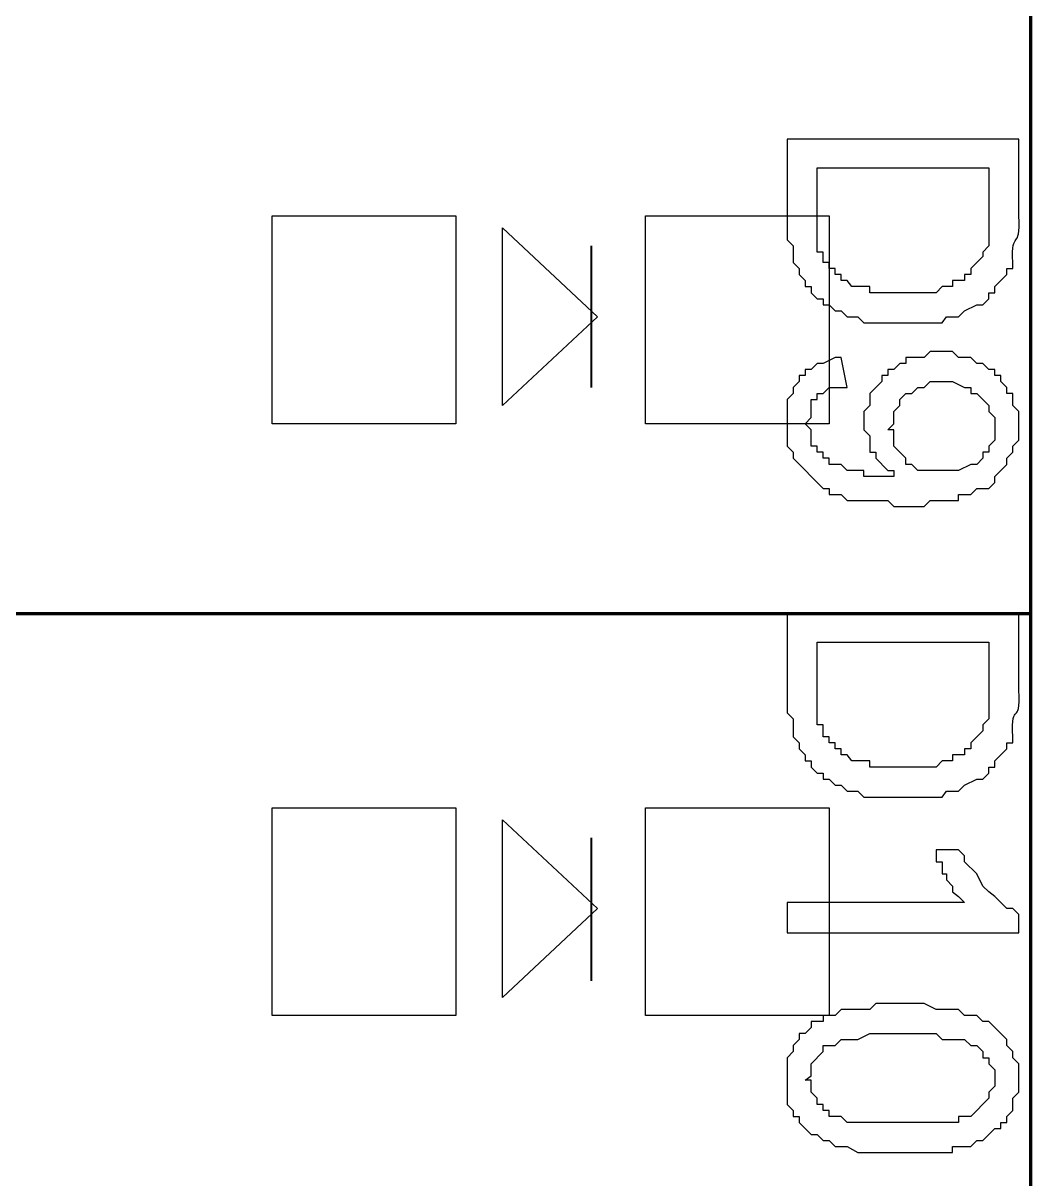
# Model space of a CAD drawing. Header units: millimetres. Extents: x -109 to -14.2, y -107.5 to -24.7.
# Drawn here: x -76.33 to -72.009, y -71.076 to -66.123 of the extents above; entities that cross this region are included whole.
import ezdxf

# ---------------------------------------------------------------- set-up
doc = ezdxf.new("R2010")
doc.units = ezdxf.units.MM
doc.header["$MEASUREMENT"] = 0
doc.layers.add('layer 1', color=7, linetype='Continuous')

msp = doc.modelspace()

# ---------------------------------------------------------------- linework, layer by layer
at = {"layer": 'layer 1', "color": 0, "lineweight": 80}
for points in [[(-72.0095, -91.5042), (-72.0095, -91.5042), (-72.0095, -40.7152), (-72.0095, -40.7152)], [(-80.6507, -68.6524), (-80.6507, -68.6524), (-72.0095, -68.6524), (-72.0095, -68.6524)]]:
    msp.add_open_spline(points, degree=3, dxfattribs=at)
at = {"layer": 'layer 1', "color": 0}
for points, knots in [([(-73.055, -66.6195), (-73.055, -66.6195), (-72.0611, -66.6195), (-72.0611, -66.6195), (-72.0611, -66.6195), (-72.0611, -66.6195), (-72.0611, -66.9486), (-72.0611, -66.9486), (-72.0611, -66.9486), (-72.0521, -67.107), (-72.0953, -66.9977), (-72.0869, -67.1487), (-72.0869, -67.1487), (-72.0869, -67.1487), (-72.0869, -67.1745), (-72.0869, -67.1745), (-72.0869, -67.1745), (-72.0869, -67.1745), (-72.1128, -67.1745), (-72.1128, -67.1745), (-72.1128, -67.1745), (-72.1128, -67.1745), (-72.1128, -67.2003), (-72.1128, -67.2003), (-72.1128, -67.2003), (-72.1128, -67.2003), (-72.1644, -67.2519), (-72.1644, -67.2519), (-72.1644, -67.2519), (-72.1644, -67.2519), (-72.1644, -67.2778), (-72.1644, -67.2778), (-72.1644, -67.2778), (-72.1644, -67.2778), (-72.1902, -67.2778), (-72.1902, -67.2778), (-72.1902, -67.2778), (-72.1902, -67.2778), (-72.1902, -67.3036), (-72.1902, -67.3036), (-72.1902, -67.3036), (-72.1902, -67.3036), (-72.216, -67.3294), (-72.216, -67.3294), (-72.216, -67.3294), (-72.216, -67.3294), (-72.2418, -67.3294), (-72.2418, -67.3294), (-72.2418, -67.3294), (-72.2418, -67.3294), (-72.2935, -67.3552), (-72.2935, -67.3552), (-72.2935, -67.3552), (-72.2935, -67.3552), (-72.3193, -67.381), (-72.3193, -67.381), (-72.3193, -67.381), (-72.3193, -67.381), (-72.3709, -67.381), (-72.3709, -67.381), (-72.3709, -67.381), (-72.3709, -67.381), (-72.3903, -67.4068), (-72.3903, -67.4068), (-72.3903, -67.4068), (-72.3903, -67.4068), (-72.4677, -67.4068), (-72.4677, -67.4068), (-72.4677, -67.4068), (-72.5193, -67.4068), (-72.5709, -67.4068), (-72.6226, -67.4068), (-72.6226, -67.4068), (-72.6226, -67.4068), (-72.7258, -67.4068), (-72.7258, -67.4068), (-72.7258, -67.4068), (-72.7258, -67.4068), (-72.7517, -67.381), (-72.7517, -67.381), (-72.7517, -67.381), (-72.7517, -67.381), (-72.7968, -67.381), (-72.7968, -67.381), (-72.7968, -67.381), (-72.7968, -67.381), (-72.8226, -67.3552), (-72.8226, -67.3552), (-72.8226, -67.3552), (-72.8226, -67.3552), (-72.8485, -67.3552), (-72.8485, -67.3552), (-72.8485, -67.3552), (-72.8485, -67.3552), (-72.8743, -67.3294), (-72.8743, -67.3294), (-72.8743, -67.3294), (-72.8743, -67.3294), (-72.9001, -67.3294), (-72.9001, -67.3294), (-72.9001, -67.3294), (-72.9001, -67.3294), (-72.9001, -67.3036), (-72.9001, -67.3036), (-72.9001, -67.3036), (-72.9001, -67.3036), (-72.9259, -67.3036), (-72.9259, -67.3036), (-72.9259, -67.3036), (-72.9259, -67.3036), (-72.9517, -67.2778), (-72.9517, -67.2778), (-72.9517, -67.2778), (-72.9517, -67.2778), (-72.9517, -67.2519), (-72.9517, -67.2519), (-72.9517, -67.2519), (-72.9517, -67.2519), (-72.9775, -67.2519), (-72.9775, -67.2519), (-72.9775, -67.2519), (-72.9775, -67.2519), (-72.9775, -67.2262), (-72.9775, -67.2262), (-72.9775, -67.2262), (-72.9775, -67.2262), (-73.0033, -67.2003), (-73.0033, -67.2003), (-73.0033, -67.2003), (-73.0033, -67.2003), (-73.0033, -67.1745), (-73.0033, -67.1745), (-73.0033, -67.1745), (-73.0033, -67.1745), (-73.0292, -67.1487), (-73.0292, -67.1487), (-73.0292, -67.1487), (-73.0292, -67.1487), (-73.0292, -67.0777), (-73.0292, -67.0777), (-73.0292, -67.0777), (-73.0292, -67.0777), (-73.055, -67.0519), (-73.055, -67.0519), (-73.055, -67.0519), (-73.055, -67.0519), (-73.055, -66.9486), (-73.055, -66.9486), (-73.055, -66.9486), (-73.055, -66.9486), (-73.055, -66.6195), (-73.055, -66.6195)], [0, 0, 0, 0, 0.025641, 0.025641, 0.025641, 0.025641, 0.051282, 0.051282, 0.051282, 0.051282, 0.076923, 0.076923, 0.076923, 0.076923, 0.102564, 0.102564, 0.102564, 0.102564, 0.128205, 0.128205, 0.128205, 0.128205, 0.153846, 0.153846, 0.153846, 0.153846, 0.179487, 0.179487, 0.179487, 0.179487, 0.205128, 0.205128, 0.205128, 0.205128, 0.230769, 0.230769, 0.230769, 0.230769, 0.25641, 0.25641, 0.25641, 0.25641, 0.282051, 0.282051, 0.282051, 0.282051, 0.307692, 0.307692, 0.307692, 0.307692, 0.333333, 0.333333, 0.333333, 0.333333, 0.358974, 0.358974, 0.358974, 0.358974, 0.384615, 0.384615, 0.384615, 0.384615, 0.410256, 0.410256, 0.410256, 0.410256, 0.435897, 0.435897, 0.435897, 0.435897, 0.461538, 0.461538, 0.461538, 0.461538, 0.487179, 0.487179, 0.487179, 0.487179, 0.512821, 0.512821, 0.512821, 0.512821, 0.538462, 0.538462, 0.538462, 0.538462, 0.564103, 0.564103, 0.564103, 0.564103, 0.589744, 0.589744, 0.589744, 0.589744, 0.615385, 0.615385, 0.615385, 0.615385, 0.641026, 0.641026, 0.641026, 0.641026, 0.666667, 0.666667, 0.666667, 0.666667, 0.692308, 0.692308, 0.692308, 0.692308, 0.717949, 0.717949, 0.717949, 0.717949, 0.74359, 0.74359, 0.74359, 0.74359, 0.769231, 0.769231, 0.769231, 0.769231, 0.794872, 0.794872, 0.794872, 0.794872, 0.820513, 0.820513, 0.820513, 0.820513, 0.846154, 0.846154, 0.846154, 0.846154, 0.871795, 0.871795, 0.871795, 0.871795, 0.897436, 0.897436, 0.897436, 0.897436, 0.923077, 0.923077, 0.923077, 0.923077, 0.948718, 0.948718, 0.948718, 0.948718, 1, 1, 1, 1]), ([(-72.9259, -66.7421), (-72.9259, -66.7421), (-72.9259, -66.9486), (-72.9259, -66.9486), (-72.9259, -66.9486), (-72.9259, -66.9917), (-72.9259, -67.0347), (-72.9259, -67.0777), (-72.9259, -67.0777), (-72.9259, -67.0777), (-72.9259, -67.1035), (-72.9259, -67.1035), (-72.9259, -67.1035), (-72.9259, -67.1035), (-72.9001, -67.1035), (-72.9001, -67.1035), (-72.9001, -67.1035), (-72.9001, -67.1035), (-72.9001, -67.1487), (-72.9001, -67.1487), (-72.9001, -67.1487), (-72.9001, -67.1487), (-72.8743, -67.1487), (-72.8743, -67.1487), (-72.8743, -67.1487), (-72.8743, -67.1487), (-72.8743, -67.1745), (-72.8743, -67.1745), (-72.8743, -67.1745), (-72.8743, -67.1745), (-72.8485, -67.1745), (-72.8485, -67.1745), (-72.8485, -67.1745), (-72.8485, -67.1745), (-72.8485, -67.2003), (-72.8485, -67.2003), (-72.8485, -67.2003), (-72.8485, -67.2003), (-72.8226, -67.2003), (-72.8226, -67.2003), (-72.8226, -67.2003), (-72.8226, -67.2003), (-72.8226, -67.2262), (-72.8226, -67.2262), (-72.8226, -67.2262), (-72.8226, -67.2262), (-72.7968, -67.2262), (-72.7968, -67.2262), (-72.7968, -67.2262), (-72.7968, -67.2262), (-72.7775, -67.2519), (-72.7775, -67.2519), (-72.7775, -67.2519), (-72.7775, -67.2519), (-72.7, -67.2519), (-72.7, -67.2519), (-72.7, -67.2519), (-72.7, -67.2519), (-72.7, -67.2778), (-72.7, -67.2778), (-72.7, -67.2778), (-72.7, -67.2778), (-72.4161, -67.2778), (-72.4161, -67.2778), (-72.4161, -67.2778), (-72.4161, -67.2778), (-72.3903, -67.2519), (-72.3903, -67.2519), (-72.3903, -67.2519), (-72.3903, -67.2519), (-72.3451, -67.2519), (-72.3451, -67.2519), (-72.3451, -67.2519), (-72.3451, -67.2519), (-72.3451, -67.2262), (-72.3451, -67.2262), (-72.3451, -67.2262), (-72.3451, -67.2262), (-72.2935, -67.2262), (-72.2935, -67.2262), (-72.2935, -67.2262), (-72.2935, -67.2262), (-72.2935, -67.2003), (-72.2935, -67.2003), (-72.2935, -67.2003), (-72.2935, -67.2003), (-72.2676, -67.2003), (-72.2676, -67.2003), (-72.2676, -67.2003), (-72.2676, -67.2003), (-72.2676, -67.1745), (-72.2676, -67.1745), (-72.2676, -67.1745), (-72.2676, -67.1745), (-72.216, -67.1229), (-72.216, -67.1229), (-72.216, -67.1229), (-72.216, -67.1229), (-72.216, -67.1035), (-72.216, -67.1035), (-72.216, -67.1035), (-72.216, -67.1035), (-72.1902, -67.0777), (-72.1902, -67.0777), (-72.1902, -67.0777), (-72.1902, -67.0777), (-72.1902, -66.7421), (-72.1902, -66.7421), (-72.1902, -66.7421), (-72.1902, -66.7421), (-72.9259, -66.7421), (-72.9259, -66.7421)], [0, 0, 0, 0, 0.034483, 0.034483, 0.034483, 0.034483, 0.068966, 0.068966, 0.068966, 0.068966, 0.103448, 0.103448, 0.103448, 0.103448, 0.137931, 0.137931, 0.137931, 0.137931, 0.172414, 0.172414, 0.172414, 0.172414, 0.206897, 0.206897, 0.206897, 0.206897, 0.241379, 0.241379, 0.241379, 0.241379, 0.275862, 0.275862, 0.275862, 0.275862, 0.310345, 0.310345, 0.310345, 0.310345, 0.344828, 0.344828, 0.344828, 0.344828, 0.37931, 0.37931, 0.37931, 0.37931, 0.413793, 0.413793, 0.413793, 0.413793, 0.448276, 0.448276, 0.448276, 0.448276, 0.482759, 0.482759, 0.482759, 0.482759, 0.517241, 0.517241, 0.517241, 0.517241, 0.551724, 0.551724, 0.551724, 0.551724, 0.586207, 0.586207, 0.586207, 0.586207, 0.62069, 0.62069, 0.62069, 0.62069, 0.655172, 0.655172, 0.655172, 0.655172, 0.689655, 0.689655, 0.689655, 0.689655, 0.724138, 0.724138, 0.724138, 0.724138, 0.758621, 0.758621, 0.758621, 0.758621, 0.793103, 0.793103, 0.793103, 0.793103, 0.827586, 0.827586, 0.827586, 0.827586, 0.862069, 0.862069, 0.862069, 0.862069, 0.896552, 0.896552, 0.896552, 0.896552, 0.931034, 0.931034, 0.931034, 0.931034, 1, 1, 1, 1]), ([(-75.262, -66.9486), (-75.262, -66.9486), (-75.262, -67.8392), (-75.262, -67.8392), (-75.262, -67.8392), (-75.262, -67.8392), (-74.4747, -67.8392), (-74.4747, -67.8392), (-74.4747, -67.8392), (-74.4747, -67.8392), (-74.4747, -66.9486), (-74.4747, -66.9486), (-74.4747, -66.9486), (-74.4747, -66.9486), (-75.262, -66.9486), (-75.262, -66.9486)], [0, 0, 0, 0, 0.2, 0.2, 0.2, 0.2, 0.4, 0.4, 0.4, 0.4, 0.6, 0.6, 0.6, 0.6, 1, 1, 1, 1]), ([(-73.6616, -66.9486), (-73.6616, -66.9486), (-73.6616, -67.8392), (-73.6616, -67.8392), (-73.6616, -67.8392), (-73.6616, -67.8392), (-72.8743, -67.8392), (-72.8743, -67.8392), (-72.8743, -67.8392), (-72.8743, -67.8392), (-72.8743, -66.9486), (-72.8743, -66.9486), (-72.8743, -66.9486), (-72.8743, -66.9486), (-73.6616, -66.9486), (-73.6616, -66.9486)], [0, 0, 0, 0, 0.2, 0.2, 0.2, 0.2, 0.4, 0.4, 0.4, 0.4, 0.6, 0.6, 0.6, 0.6, 1, 1, 1, 1]), ([(-74.2747, -67.7618), (-74.2747, -67.7618), (-73.8681, -67.381), (-73.8681, -67.381), (-73.8681, -67.381), (-73.8681, -67.381), (-74.2747, -67.0003), (-74.2747, -67.0003), (-74.2747, -67.0003), (-74.2747, -67.0003), (-74.2747, -67.7618), (-74.2747, -67.7618)], [0, 0, 0, 0, 0.25, 0.25, 0.25, 0.25, 0.5, 0.5, 0.5, 0.5, 1, 1, 1, 1]), ([(-72.8226, -67.5553), (-72.8226, -67.5553), (-72.7968, -67.6843), (-72.7968, -67.6843), (-72.7968, -67.6843), (-72.7968, -67.6843), (-72.8743, -67.6843), (-72.8743, -67.6843), (-72.8743, -67.6843), (-72.8743, -67.6843), (-72.9001, -67.7102), (-72.9001, -67.7102), (-72.9001, -67.7102), (-72.9001, -67.7102), (-72.9259, -67.7102), (-72.9259, -67.7102), (-72.9259, -67.7102), (-72.9259, -67.7102), (-72.9259, -67.736), (-72.9259, -67.736), (-72.9259, -67.736), (-72.9259, -67.736), (-72.9517, -67.736), (-72.9517, -67.736), (-72.9517, -67.736), (-72.9517, -67.736), (-72.9517, -67.8134), (-72.9517, -67.8134), (-72.9517, -67.8134), (-72.9517, -67.8134), (-72.9775, -67.8392), (-72.9775, -67.8392), (-72.9775, -67.8392), (-72.9775, -67.8392), (-72.9517, -67.865), (-72.9517, -67.865), (-72.9517, -67.865), (-72.9517, -67.865), (-72.9517, -67.936), (-72.9517, -67.936), (-72.9517, -67.936), (-72.9517, -67.936), (-72.9259, -67.936), (-72.9259, -67.936), (-72.9259, -67.936), (-72.9259, -67.936), (-72.9259, -67.9619), (-72.9259, -67.9619), (-72.9259, -67.9619), (-72.9259, -67.9619), (-72.9001, -67.9619), (-72.9001, -67.9619), (-72.9001, -67.9619), (-72.9001, -67.9619), (-72.9001, -67.9876), (-72.9001, -67.9876), (-72.9001, -67.9876), (-72.9001, -67.9876), (-72.8743, -67.9876), (-72.8743, -67.9876), (-72.8743, -67.9876), (-72.8743, -67.9876), (-72.8743, -68.0135), (-72.8743, -68.0135), (-72.8743, -68.0135), (-72.8743, -68.0135), (-72.8226, -68.0135), (-72.8226, -68.0135), (-72.8226, -68.0135), (-72.8226, -68.0135), (-72.7968, -68.0393), (-72.7968, -68.0393), (-72.7968, -68.0393), (-72.7968, -68.0393), (-72.7258, -68.0393), (-72.7258, -68.0393), (-72.7258, -68.0393), (-72.7258, -68.0393), (-72.7258, -68.0651), (-72.7258, -68.0651), (-72.7258, -68.0651), (-72.7258, -68.0651), (-72.5968, -68.0651), (-72.5968, -68.0651), (-72.5968, -68.0651), (-72.5968, -68.0651), (-72.5968, -68.0393), (-72.5968, -68.0393), (-72.5968, -68.0393), (-72.5968, -68.0393), (-72.6226, -68.0393), (-72.6226, -68.0393), (-72.6226, -68.0393), (-72.6226, -68.0393), (-72.6742, -67.9876), (-72.6742, -67.9876), (-72.6742, -67.9876), (-72.6742, -67.9876), (-72.6742, -67.9619), (-72.6742, -67.9619), (-72.6742, -67.9619), (-72.6742, -67.9619), (-72.7, -67.9619), (-72.7, -67.9619), (-72.7, -67.9619), (-72.7, -67.9619), (-72.7, -67.8908), (-72.7, -67.8908), (-72.7, -67.8908), (-72.7, -67.8908), (-72.7258, -67.865), (-72.7258, -67.865), (-72.7258, -67.865), (-72.7258, -67.865), (-72.7258, -67.7876), (-72.7258, -67.7876), (-72.7258, -67.7876), (-72.7258, -67.7876), (-72.7, -67.7618), (-72.7, -67.7618), (-72.7, -67.7618), (-72.7, -67.7618), (-72.7, -67.7102), (-72.7, -67.7102), (-72.7, -67.7102), (-72.7, -67.7102), (-72.6484, -67.6585), (-72.6484, -67.6585), (-72.6484, -67.6585), (-72.6484, -67.6585), (-72.6484, -67.6327), (-72.6484, -67.6327), (-72.6484, -67.6327), (-72.6484, -67.6327), (-72.6226, -67.6327), (-72.6226, -67.6327), (-72.6226, -67.6327), (-72.6226, -67.6327), (-72.6226, -67.6069), (-72.6226, -67.6069), (-72.6226, -67.6069), (-72.6226, -67.6069), (-72.5968, -67.6069), (-72.5968, -67.6069), (-72.5968, -67.6069), (-72.5968, -67.6069), (-72.5709, -67.5811), (-72.5709, -67.5811), (-72.5709, -67.5811), (-72.5709, -67.5811), (-72.5451, -67.5811), (-72.5451, -67.5811), (-72.5451, -67.5811), (-72.5451, -67.5811), (-72.5451, -67.5553), (-72.5451, -67.5553), (-72.5451, -67.5553), (-72.5451, -67.5553), (-72.4677, -67.5553), (-72.4677, -67.5553), (-72.4677, -67.5553), (-72.4677, -67.5553), (-72.4419, -67.5295), (-72.4419, -67.5295), (-72.4419, -67.5295), (-72.4419, -67.5295), (-72.3451, -67.5295), (-72.3451, -67.5295), (-72.3451, -67.5295), (-72.3451, -67.5295), (-72.3193, -67.5553), (-72.3193, -67.5553), (-72.3193, -67.5553), (-72.3193, -67.5553), (-72.2676, -67.5553), (-72.2676, -67.5553), (-72.2676, -67.5553), (-72.2676, -67.5553), (-72.2418, -67.5811), (-72.2418, -67.5811), (-72.2418, -67.5811), (-72.2418, -67.5811), (-72.216, -67.5811), (-72.216, -67.5811), (-72.216, -67.5811), (-72.216, -67.5811), (-72.1902, -67.6069), (-72.1902, -67.6069), (-72.1902, -67.6069), (-72.1902, -67.6069), (-72.1644, -67.6069), (-72.1644, -67.6069), (-72.1644, -67.6069), (-72.1644, -67.6069), (-72.1644, -67.6327), (-72.1644, -67.6327), (-72.1644, -67.6327), (-72.1644, -67.6327), (-72.1386, -67.6327), (-72.1386, -67.6327), (-72.1386, -67.6327), (-72.1386, -67.6327), (-72.1386, -67.6585), (-72.1386, -67.6585), (-72.1386, -67.6585), (-72.1386, -67.6585), (-72.1128, -67.6843), (-72.1128, -67.6843), (-72.1128, -67.6843), (-72.1128, -67.6843), (-72.1128, -67.7102), (-72.1128, -67.7102), (-72.1128, -67.7102), (-72.1128, -67.7102), (-72.0869, -67.7102), (-72.0869, -67.7102), (-72.0869, -67.7102), (-72.0869, -67.7102), (-72.0869, -67.7618), (-72.0869, -67.7618), (-72.0869, -67.7618), (-72.0869, -67.7618), (-72.0611, -67.7876), (-72.0611, -67.7876), (-72.0611, -67.7876), (-72.0611, -67.7876), (-72.0611, -67.9102), (-72.0611, -67.9102), (-72.0611, -67.9102), (-72.0611, -67.9102), (-72.0869, -67.936), (-72.0869, -67.936), (-72.0869, -67.936), (-72.0869, -67.936), (-72.0869, -67.9619), (-72.0869, -67.9619), (-72.0869, -67.9619), (-72.0869, -67.9619), (-72.1128, -67.9876), (-72.1128, -67.9876), (-72.1128, -67.9876), (-72.1128, -67.9876), (-72.1128, -68.0135), (-72.1128, -68.0135), (-72.1128, -68.0135), (-72.1128, -68.0135), (-72.1644, -68.0651), (-72.1644, -68.0651), (-72.1644, -68.0651), (-72.1644, -68.0651), (-72.1644, -68.0909), (-72.1644, -68.0909), (-72.1644, -68.0909), (-72.1644, -68.0909), (-72.1902, -68.1167), (-72.1902, -68.1167), (-72.1902, -68.1167), (-72.1902, -68.1167), (-72.2418, -68.1167), (-72.2418, -68.1167), (-72.2418, -68.1167), (-72.2418, -68.1167), (-72.2676, -68.1425), (-72.2676, -68.1425), (-72.2676, -68.1425), (-72.2676, -68.1425), (-72.3193, -68.1425), (-72.3193, -68.1425), (-72.3193, -68.1425), (-72.3193, -68.1425), (-72.3193, -68.1684), (-72.3193, -68.1684), (-72.3193, -68.1684), (-72.3193, -68.1684), (-72.4419, -68.1684), (-72.4419, -68.1684), (-72.4419, -68.1684), (-72.4419, -68.1684), (-72.4677, -68.1942), (-72.4677, -68.1942), (-72.4677, -68.1942), (-72.4677, -68.1942), (-72.5968, -68.1942), (-72.5968, -68.1942), (-72.5968, -68.1942), (-72.5968, -68.1942), (-72.6226, -68.1684), (-72.6226, -68.1684), (-72.6226, -68.1684), (-72.6226, -68.1684), (-72.7968, -68.1684), (-72.7968, -68.1684), (-72.7968, -68.1684), (-72.7968, -68.1684), (-72.8226, -68.1425), (-72.8226, -68.1425), (-72.8226, -68.1425), (-72.8226, -68.1425), (-72.8743, -68.1425), (-72.8743, -68.1425), (-72.8743, -68.1425), (-72.8743, -68.1425), (-72.8743, -68.1167), (-72.8743, -68.1167), (-72.8743, -68.1167), (-72.8743, -68.1167), (-72.9001, -68.1167), (-72.9001, -68.1167), (-72.9001, -68.1167), (-72.9001, -68.1167), (-73.0292, -67.9876), (-73.0292, -67.9876), (-73.0292, -67.9876), (-73.0292, -67.9876), (-73.0292, -67.9619), (-73.0292, -67.9619), (-73.0292, -67.9619), (-73.0292, -67.9619), (-73.055, -67.936), (-73.055, -67.936), (-73.055, -67.936), (-73.055, -67.936), (-73.055, -67.736), (-73.055, -67.736), (-73.055, -67.736), (-73.055, -67.736), (-73.0292, -67.7102), (-73.0292, -67.7102), (-73.0292, -67.7102), (-73.0292, -67.7102), (-73.0292, -67.6843), (-73.0292, -67.6843), (-73.0292, -67.6843), (-73.0292, -67.6843), (-73.0033, -67.6585), (-73.0033, -67.6585), (-73.0033, -67.6585), (-73.0033, -67.6585), (-73.0033, -67.6327), (-73.0033, -67.6327), (-73.0033, -67.6327), (-73.0033, -67.6327), (-72.9775, -67.6327), (-72.9775, -67.6327), (-72.9775, -67.6327), (-72.9775, -67.6327), (-72.9775, -67.6069), (-72.9775, -67.6069), (-72.9775, -67.6069), (-72.9775, -67.6069), (-72.9517, -67.6069), (-72.9517, -67.6069), (-72.9517, -67.6069), (-72.9517, -67.6069), (-72.9259, -67.5811), (-72.9259, -67.5811), (-72.9259, -67.5811), (-72.9259, -67.5811), (-72.9001, -67.5811), (-72.9001, -67.5811), (-72.9001, -67.5811), (-72.9001, -67.5811), (-72.8485, -67.5553), (-72.8485, -67.5553), (-72.8485, -67.5553), (-72.8485, -67.5553), (-72.8226, -67.5553), (-72.8226, -67.5553)], [0, 0, 0, 0, 0.010753, 0.010753, 0.010753, 0.010753, 0.021505, 0.021505, 0.021505, 0.021505, 0.032258, 0.032258, 0.032258, 0.032258, 0.043011, 0.043011, 0.043011, 0.043011, 0.053763, 0.053763, 0.053763, 0.053763, 0.064516, 0.064516, 0.064516, 0.064516, 0.075269, 0.075269, 0.075269, 0.075269, 0.086022, 0.086022, 0.086022, 0.086022, 0.096774, 0.096774, 0.096774, 0.096774, 0.107527, 0.107527, 0.107527, 0.107527, 0.11828, 0.11828, 0.11828, 0.11828, 0.129032, 0.129032, 0.129032, 0.129032, 0.139785, 0.139785, 0.139785, 0.139785, 0.150538, 0.150538, 0.150538, 0.150538, 0.16129, 0.16129, 0.16129, 0.16129, 0.172043, 0.172043, 0.172043, 0.172043, 0.182796, 0.182796, 0.182796, 0.182796, 0.193548, 0.193548, 0.193548, 0.193548, 0.204301, 0.204301, 0.204301, 0.204301, 0.215054, 0.215054, 0.215054, 0.215054, 0.225806, 0.225806, 0.225806, 0.225806, 0.236559, 0.236559, 0.236559, 0.236559, 0.247312, 0.247312, 0.247312, 0.247312, 0.258065, 0.258065, 0.258065, 0.258065, 0.268817, 0.268817, 0.268817, 0.268817, 0.27957, 0.27957, 0.27957, 0.27957, 0.290323, 0.290323, 0.290323, 0.290323, 0.301075, 0.301075, 0.301075, 0.301075, 0.311828, 0.311828, 0.311828, 0.311828, 0.322581, 0.322581, 0.322581, 0.322581, 0.333333, 0.333333, 0.333333, 0.333333, 0.344086, 0.344086, 0.344086, 0.344086, 0.354839, 0.354839, 0.354839, 0.354839, 0.365591, 0.365591, 0.365591, 0.365591, 0.376344, 0.376344, 0.376344, 0.376344, 0.387097, 0.387097, 0.387097, 0.387097, 0.397849, 0.397849, 0.397849, 0.397849, 0.408602, 0.408602, 0.408602, 0.408602, 0.419355, 0.419355, 0.419355, 0.419355, 0.430108, 0.430108, 0.430108, 0.430108, 0.44086, 0.44086, 0.44086, 0.44086, 0.451613, 0.451613, 0.451613, 0.451613, 0.462366, 0.462366, 0.462366, 0.462366, 0.473118, 0.473118, 0.473118, 0.473118, 0.483871, 0.483871, 0.483871, 0.483871, 0.494624, 0.494624, 0.494624, 0.494624, 0.505376, 0.505376, 0.505376, 0.505376, 0.516129, 0.516129, 0.516129, 0.516129, 0.526882, 0.526882, 0.526882, 0.526882, 0.537634, 0.537634, 0.537634, 0.537634, 0.548387, 0.548387, 0.548387, 0.548387, 0.55914, 0.55914, 0.55914, 0.55914, 0.569892, 0.569892, 0.569892, 0.569892, 0.580645, 0.580645, 0.580645, 0.580645, 0.591398, 0.591398, 0.591398, 0.591398, 0.602151, 0.602151, 0.602151, 0.602151, 0.612903, 0.612903, 0.612903, 0.612903, 0.623656, 0.623656, 0.623656, 0.623656, 0.634409, 0.634409, 0.634409, 0.634409, 0.645161, 0.645161, 0.645161, 0.645161, 0.655914, 0.655914, 0.655914, 0.655914, 0.666667, 0.666667, 0.666667, 0.666667, 0.677419, 0.677419, 0.677419, 0.677419, 0.688172, 0.688172, 0.688172, 0.688172, 0.698925, 0.698925, 0.698925, 0.698925, 0.709677, 0.709677, 0.709677, 0.709677, 0.72043, 0.72043, 0.72043, 0.72043, 0.731183, 0.731183, 0.731183, 0.731183, 0.741935, 0.741935, 0.741935, 0.741935, 0.752688, 0.752688, 0.752688, 0.752688, 0.763441, 0.763441, 0.763441, 0.763441, 0.774194, 0.774194, 0.774194, 0.774194, 0.784946, 0.784946, 0.784946, 0.784946, 0.795699, 0.795699, 0.795699, 0.795699, 0.806452, 0.806452, 0.806452, 0.806452, 0.817204, 0.817204, 0.817204, 0.817204, 0.827957, 0.827957, 0.827957, 0.827957, 0.83871, 0.83871, 0.83871, 0.83871, 0.849462, 0.849462, 0.849462, 0.849462, 0.860215, 0.860215, 0.860215, 0.860215, 0.870968, 0.870968, 0.870968, 0.870968, 0.88172, 0.88172, 0.88172, 0.88172, 0.892473, 0.892473, 0.892473, 0.892473, 0.903226, 0.903226, 0.903226, 0.903226, 0.913978, 0.913978, 0.913978, 0.913979, 0.924731, 0.924731, 0.924731, 0.924731, 0.935484, 0.935484, 0.935484, 0.935484, 0.946237, 0.946237, 0.946237, 0.946237, 0.956989, 0.956989, 0.956989, 0.956989, 0.967742, 0.967742, 0.967742, 0.967742, 0.978495, 0.978495, 0.978495, 0.978495, 1, 1, 1, 1]), ([(-72.3903, -68.0393), (-72.3903, -68.0393), (-72.3193, -68.0393), (-72.3193, -68.0393), (-72.3193, -68.0393), (-72.3193, -68.0393), (-72.2676, -68.0135), (-72.2676, -68.0135), (-72.2676, -68.0135), (-72.2676, -68.0135), (-72.2418, -68.0135), (-72.2418, -68.0135), (-72.2418, -68.0135), (-72.2418, -68.0135), (-72.216, -67.9876), (-72.216, -67.9876), (-72.216, -67.9876), (-72.216, -67.9876), (-72.216, -67.9619), (-72.216, -67.9619), (-72.216, -67.9619), (-72.216, -67.9619), (-72.1902, -67.9619), (-72.1902, -67.9619), (-72.1902, -67.9619), (-72.1902, -67.9619), (-72.1902, -67.936), (-72.1902, -67.936), (-72.1902, -67.936), (-72.1902, -67.936), (-72.1644, -67.9102), (-72.1644, -67.9102), (-72.1644, -67.9102), (-72.1644, -67.9102), (-72.1644, -67.8134), (-72.1644, -67.8134), (-72.1644, -67.8134), (-72.1644, -67.8134), (-72.1902, -67.7876), (-72.1902, -67.7876), (-72.1902, -67.7876), (-72.1902, -67.7876), (-72.1902, -67.7618), (-72.1902, -67.7618), (-72.1902, -67.7618), (-72.1902, -67.7618), (-72.2418, -67.7102), (-72.2418, -67.7102), (-72.2418, -67.7102), (-72.2418, -67.7102), (-72.2676, -67.7102), (-72.2676, -67.7102), (-72.2676, -67.7102), (-72.2676, -67.7102), (-72.2676, -67.6843), (-72.2676, -67.6843), (-72.2676, -67.6843), (-72.2676, -67.6843), (-72.2935, -67.6843), (-72.2935, -67.6843), (-72.2935, -67.6843), (-72.2935, -67.6843), (-72.3451, -67.6585), (-72.3451, -67.6585), (-72.3451, -67.6585), (-72.3451, -67.6585), (-72.4419, -67.6585), (-72.4419, -67.6585), (-72.4419, -67.6585), (-72.4419, -67.6585), (-72.4677, -67.6843), (-72.4677, -67.6843), (-72.4677, -67.6843), (-72.4677, -67.6843), (-72.4935, -67.6843), (-72.4935, -67.6843), (-72.4935, -67.6843), (-72.4935, -67.6843), (-72.5193, -67.7102), (-72.5193, -67.7102), (-72.5193, -67.7102), (-72.5193, -67.7102), (-72.5451, -67.7102), (-72.5451, -67.7102), (-72.5451, -67.7102), (-72.5451, -67.7102), (-72.5709, -67.736), (-72.5709, -67.736), (-72.5709, -67.736), (-72.5709, -67.736), (-72.5709, -67.7618), (-72.5709, -67.7618), (-72.5709, -67.7618), (-72.5709, -67.7618), (-72.5968, -67.7876), (-72.5968, -67.7876), (-72.5968, -67.7876), (-72.5968, -67.7876), (-72.5968, -67.8392), (-72.5968, -67.8392), (-72.5968, -67.8392), (-72.5968, -67.8392), (-72.6226, -67.865), (-72.6226, -67.865), (-72.6226, -67.865), (-72.6226, -67.865), (-72.5968, -67.865), (-72.5968, -67.865), (-72.5968, -67.865), (-72.5968, -67.865), (-72.5968, -67.936), (-72.5968, -67.936), (-72.5968, -67.936), (-72.5968, -67.936), (-72.5451, -67.9876), (-72.5451, -67.9876), (-72.5451, -67.9876), (-72.5451, -67.9876), (-72.5451, -68.0135), (-72.5451, -68.0135), (-72.5451, -68.0135), (-72.5451, -68.0135), (-72.5193, -68.0135), (-72.5193, -68.0135), (-72.5193, -68.0135), (-72.5193, -68.0135), (-72.4935, -68.0393), (-72.4935, -68.0393), (-72.4935, -68.0393), (-72.4935, -68.0393), (-72.3903, -68.0393), (-72.3903, -68.0393)], [0, 0, 0, 0, 0.029412, 0.029412, 0.029412, 0.029412, 0.058824, 0.058824, 0.058824, 0.058824, 0.088235, 0.088235, 0.088235, 0.088235, 0.117647, 0.117647, 0.117647, 0.117647, 0.147059, 0.147059, 0.147059, 0.147059, 0.176471, 0.176471, 0.176471, 0.176471, 0.205882, 0.205882, 0.205882, 0.205882, 0.235294, 0.235294, 0.235294, 0.235294, 0.264706, 0.264706, 0.264706, 0.264706, 0.294118, 0.294118, 0.294118, 0.294118, 0.323529, 0.323529, 0.323529, 0.323529, 0.352941, 0.352941, 0.352941, 0.352941, 0.382353, 0.382353, 0.382353, 0.382353, 0.411765, 0.411765, 0.411765, 0.411765, 0.441176, 0.441176, 0.441176, 0.441176, 0.470588, 0.470588, 0.470588, 0.470588, 0.5, 0.5, 0.5, 0.5, 0.529412, 0.529412, 0.529412, 0.529412, 0.558824, 0.558824, 0.558824, 0.558824, 0.588235, 0.588235, 0.588235, 0.588235, 0.617647, 0.617647, 0.617647, 0.617647, 0.647059, 0.647059, 0.647059, 0.647059, 0.676471, 0.676471, 0.676471, 0.676471, 0.705882, 0.705882, 0.705882, 0.705882, 0.735294, 0.735294, 0.735294, 0.735294, 0.764706, 0.764706, 0.764706, 0.764706, 0.794118, 0.794118, 0.794118, 0.794118, 0.823529, 0.823529, 0.823529, 0.823529, 0.852941, 0.852941, 0.852941, 0.852941, 0.882353, 0.882353, 0.882353, 0.882353, 0.911765, 0.911765, 0.911765, 0.911765, 0.941176, 0.941176, 0.941176, 0.941176, 1, 1, 1, 1]), ([(-73.055, -68.6524), (-73.055, -68.6524), (-72.0611, -68.6524), (-72.0611, -68.6524), (-72.0611, -68.6524), (-72.0611, -68.6524), (-72.0611, -68.9815), (-72.0611, -68.9815), (-72.0611, -68.9815), (-72.0524, -69.1485), (-72.0957, -69.0145), (-72.0869, -69.1816), (-72.0869, -69.1816), (-72.0869, -69.1816), (-72.0869, -69.2074), (-72.0869, -69.2074), (-72.0869, -69.2074), (-72.0869, -69.2074), (-72.1128, -69.2074), (-72.1128, -69.2074), (-72.1128, -69.2074), (-72.1128, -69.2074), (-72.1128, -69.2332), (-72.1128, -69.2332), (-72.1128, -69.2332), (-72.1128, -69.2332), (-72.1644, -69.2848), (-72.1644, -69.2848), (-72.1644, -69.2848), (-72.1644, -69.2848), (-72.1644, -69.3106), (-72.1644, -69.3106), (-72.1644, -69.3106), (-72.1644, -69.3106), (-72.1902, -69.3106), (-72.1902, -69.3106), (-72.1902, -69.3106), (-72.1902, -69.3106), (-72.1902, -69.3364), (-72.1902, -69.3364), (-72.1902, -69.3364), (-72.1902, -69.3364), (-72.216, -69.3622), (-72.216, -69.3622), (-72.216, -69.3622), (-72.216, -69.3622), (-72.2418, -69.3622), (-72.2418, -69.3622), (-72.2418, -69.3622), (-72.2418, -69.3622), (-72.2935, -69.3881), (-72.2935, -69.3881), (-72.2935, -69.3881), (-72.2935, -69.3881), (-72.3193, -69.4139), (-72.3193, -69.4139), (-72.3193, -69.4139), (-72.3193, -69.4139), (-72.3709, -69.4139), (-72.3709, -69.4139), (-72.3709, -69.4139), (-72.3709, -69.4139), (-72.3903, -69.4397), (-72.3903, -69.4397), (-72.3903, -69.4397), (-72.3903, -69.4397), (-72.4677, -69.4397), (-72.4677, -69.4397), (-72.4677, -69.4397), (-72.5193, -69.4397), (-72.5709, -69.4397), (-72.6226, -69.4397), (-72.6226, -69.4397), (-72.6226, -69.4397), (-72.7258, -69.4397), (-72.7258, -69.4397), (-72.7258, -69.4397), (-72.7258, -69.4397), (-72.7517, -69.4139), (-72.7517, -69.4139), (-72.7517, -69.4139), (-72.7517, -69.4139), (-72.7968, -69.4139), (-72.7968, -69.4139), (-72.7968, -69.4139), (-72.7968, -69.4139), (-72.8226, -69.3881), (-72.8226, -69.3881), (-72.8226, -69.3881), (-72.8226, -69.3881), (-72.8485, -69.3881), (-72.8485, -69.3881), (-72.8485, -69.3881), (-72.8485, -69.3881), (-72.8743, -69.3622), (-72.8743, -69.3622), (-72.8743, -69.3622), (-72.8743, -69.3622), (-72.9001, -69.3622), (-72.9001, -69.3622), (-72.9001, -69.3622), (-72.9001, -69.3622), (-72.9001, -69.3364), (-72.9001, -69.3364), (-72.9001, -69.3364), (-72.9001, -69.3364), (-72.9259, -69.3364), (-72.9259, -69.3364), (-72.9259, -69.3364), (-72.9259, -69.3364), (-72.9517, -69.3106), (-72.9517, -69.3106), (-72.9517, -69.3106), (-72.9517, -69.3106), (-72.9517, -69.2848), (-72.9517, -69.2848), (-72.9517, -69.2848), (-72.9517, -69.2848), (-72.9775, -69.2848), (-72.9775, -69.2848), (-72.9775, -69.2848), (-72.9775, -69.2848), (-72.9775, -69.259), (-72.9775, -69.259), (-72.9775, -69.259), (-72.9775, -69.259), (-73.0033, -69.2332), (-73.0033, -69.2332), (-73.0033, -69.2332), (-73.0033, -69.2332), (-73.0033, -69.2074), (-73.0033, -69.2074), (-73.0033, -69.2074), (-73.0033, -69.2074), (-73.0292, -69.1816), (-73.0292, -69.1816), (-73.0292, -69.1816), (-73.0292, -69.1816), (-73.0292, -69.1041), (-73.0292, -69.1041), (-73.0292, -69.1041), (-73.0292, -69.1041), (-73.055, -69.0783), (-73.055, -69.0783), (-73.055, -69.0783), (-73.055, -69.0783), (-73.055, -68.9815), (-73.055, -68.9815), (-73.055, -68.9815), (-73.055, -68.9815), (-73.055, -68.6524), (-73.055, -68.6524)], [0, 0, 0, 0, 0.025641, 0.025641, 0.025641, 0.025641, 0.051282, 0.051282, 0.051282, 0.051282, 0.076923, 0.076923, 0.076923, 0.076923, 0.102564, 0.102564, 0.102564, 0.102564, 0.128205, 0.128205, 0.128205, 0.128205, 0.153846, 0.153846, 0.153846, 0.153846, 0.179487, 0.179487, 0.179487, 0.179487, 0.205128, 0.205128, 0.205128, 0.205128, 0.230769, 0.230769, 0.230769, 0.230769, 0.25641, 0.25641, 0.25641, 0.25641, 0.282051, 0.282051, 0.282051, 0.282051, 0.307692, 0.307692, 0.307692, 0.307692, 0.333333, 0.333333, 0.333333, 0.333333, 0.358974, 0.358974, 0.358974, 0.358974, 0.384615, 0.384615, 0.384615, 0.384615, 0.410256, 0.410256, 0.410256, 0.410256, 0.435897, 0.435897, 0.435897, 0.435897, 0.461538, 0.461538, 0.461538, 0.461538, 0.487179, 0.487179, 0.487179, 0.487179, 0.512821, 0.512821, 0.512821, 0.512821, 0.538462, 0.538462, 0.538462, 0.538462, 0.564103, 0.564103, 0.564103, 0.564103, 0.589744, 0.589744, 0.589744, 0.589744, 0.615385, 0.615385, 0.615385, 0.615385, 0.641026, 0.641026, 0.641026, 0.641026, 0.666667, 0.666667, 0.666667, 0.666667, 0.692308, 0.692308, 0.692308, 0.692308, 0.717949, 0.717949, 0.717949, 0.717949, 0.74359, 0.74359, 0.74359, 0.74359, 0.769231, 0.769231, 0.769231, 0.769231, 0.794872, 0.794872, 0.794872, 0.794872, 0.820513, 0.820513, 0.820513, 0.820513, 0.846154, 0.846154, 0.846154, 0.846154, 0.871795, 0.871795, 0.871795, 0.871795, 0.897436, 0.897436, 0.897436, 0.897436, 0.923077, 0.923077, 0.923077, 0.923077, 0.948718, 0.948718, 0.948718, 0.948718, 1, 1, 1, 1]), ([(-72.9259, -68.775), (-72.9259, -68.775), (-72.9259, -68.9815), (-72.9259, -68.9815), (-72.9259, -68.9815), (-72.9259, -69.0224), (-72.9259, -69.0632), (-72.9259, -69.1041), (-72.9259, -69.1041), (-72.9259, -69.1041), (-72.9259, -69.1299), (-72.9259, -69.1299), (-72.9259, -69.1299), (-72.9259, -69.1299), (-72.9001, -69.1299), (-72.9001, -69.1299), (-72.9001, -69.1299), (-72.9001, -69.1299), (-72.9001, -69.1816), (-72.9001, -69.1816), (-72.9001, -69.1816), (-72.9001, -69.1816), (-72.8743, -69.1816), (-72.8743, -69.1816), (-72.8743, -69.1816), (-72.8743, -69.1816), (-72.8743, -69.2074), (-72.8743, -69.2074), (-72.8743, -69.2074), (-72.8743, -69.2074), (-72.8485, -69.2074), (-72.8485, -69.2074), (-72.8485, -69.2074), (-72.8485, -69.2074), (-72.8485, -69.2332), (-72.8485, -69.2332), (-72.8485, -69.2332), (-72.8485, -69.2332), (-72.8226, -69.2332), (-72.8226, -69.2332), (-72.8226, -69.2332), (-72.8226, -69.2332), (-72.8226, -69.259), (-72.8226, -69.259), (-72.8226, -69.259), (-72.8226, -69.259), (-72.7968, -69.259), (-72.7968, -69.259), (-72.7968, -69.259), (-72.7968, -69.259), (-72.7775, -69.2848), (-72.7775, -69.2848), (-72.7775, -69.2848), (-72.7775, -69.2848), (-72.7, -69.2848), (-72.7, -69.2848), (-72.7, -69.2848), (-72.7, -69.2848), (-72.7, -69.3106), (-72.7, -69.3106), (-72.7, -69.3106), (-72.7, -69.3106), (-72.4161, -69.3106), (-72.4161, -69.3106), (-72.4161, -69.3106), (-72.4161, -69.3106), (-72.3903, -69.2848), (-72.3903, -69.2848), (-72.3903, -69.2848), (-72.3903, -69.2848), (-72.3451, -69.2848), (-72.3451, -69.2848), (-72.3451, -69.2848), (-72.3451, -69.2848), (-72.3451, -69.259), (-72.3451, -69.259), (-72.3451, -69.259), (-72.3451, -69.259), (-72.2935, -69.259), (-72.2935, -69.259), (-72.2935, -69.259), (-72.2935, -69.259), (-72.2935, -69.2332), (-72.2935, -69.2332), (-72.2935, -69.2332), (-72.2935, -69.2332), (-72.2676, -69.2332), (-72.2676, -69.2332), (-72.2676, -69.2332), (-72.2676, -69.2332), (-72.2676, -69.2074), (-72.2676, -69.2074), (-72.2676, -69.2074), (-72.2676, -69.2074), (-72.216, -69.1557), (-72.216, -69.1557), (-72.216, -69.1557), (-72.216, -69.1557), (-72.216, -69.1299), (-72.216, -69.1299), (-72.216, -69.1299), (-72.216, -69.1299), (-72.1902, -69.1041), (-72.1902, -69.1041), (-72.1902, -69.1041), (-72.1902, -69.1041), (-72.1902, -68.775), (-72.1902, -68.775), (-72.1902, -68.775), (-72.1902, -68.775), (-72.9259, -68.775), (-72.9259, -68.775)], [0, 0, 0, 0, 0.034483, 0.034483, 0.034483, 0.034483, 0.068966, 0.068966, 0.068966, 0.068966, 0.103448, 0.103448, 0.103448, 0.103448, 0.137931, 0.137931, 0.137931, 0.137931, 0.172414, 0.172414, 0.172414, 0.172414, 0.206897, 0.206897, 0.206897, 0.206897, 0.241379, 0.241379, 0.241379, 0.241379, 0.275862, 0.275862, 0.275862, 0.275862, 0.310345, 0.310345, 0.310345, 0.310345, 0.344828, 0.344828, 0.344828, 0.344828, 0.37931, 0.37931, 0.37931, 0.37931, 0.413793, 0.413793, 0.413793, 0.413793, 0.448276, 0.448276, 0.448276, 0.448276, 0.482759, 0.482759, 0.482759, 0.482759, 0.517241, 0.517241, 0.517241, 0.517241, 0.551724, 0.551724, 0.551724, 0.551724, 0.586207, 0.586207, 0.586207, 0.586207, 0.62069, 0.62069, 0.62069, 0.62069, 0.655172, 0.655172, 0.655172, 0.655172, 0.689655, 0.689655, 0.689655, 0.689655, 0.724138, 0.724138, 0.724138, 0.724138, 0.758621, 0.758621, 0.758621, 0.758621, 0.793103, 0.793103, 0.793103, 0.793103, 0.827586, 0.827586, 0.827586, 0.827586, 0.862069, 0.862069, 0.862069, 0.862069, 0.896552, 0.896552, 0.896552, 0.896552, 0.931034, 0.931034, 0.931034, 0.931034, 1, 1, 1, 1]), ([(-75.262, -69.4849), (-75.262, -69.4849), (-75.262, -70.3754), (-75.262, -70.3754), (-75.262, -70.3754), (-75.262, -70.3754), (-74.4747, -70.3754), (-74.4747, -70.3754), (-74.4747, -70.3754), (-74.4747, -70.3754), (-74.4747, -69.4849), (-74.4747, -69.4849), (-74.4747, -69.4849), (-74.4747, -69.4849), (-75.262, -69.4849), (-75.262, -69.4849)], [0, 0, 0, 0, 0.2, 0.2, 0.2, 0.2, 0.4, 0.4, 0.4, 0.4, 0.6, 0.6, 0.6, 0.6, 1, 1, 1, 1]), ([(-73.6616, -69.4849), (-73.6616, -69.4849), (-73.6616, -70.3754), (-73.6616, -70.3754), (-73.6616, -70.3754), (-73.6616, -70.3754), (-72.8743, -70.3754), (-72.8743, -70.3754), (-72.8743, -70.3754), (-72.8743, -70.3754), (-72.8743, -69.4849), (-72.8743, -69.4849), (-72.8743, -69.4849), (-72.8743, -69.4849), (-73.6616, -69.4849), (-73.6616, -69.4849)], [0, 0, 0, 0, 0.2, 0.2, 0.2, 0.2, 0.4, 0.4, 0.4, 0.4, 0.6, 0.6, 0.6, 0.6, 1, 1, 1, 1]), ([(-74.2747, -70.298), (-74.2747, -70.298), (-73.8681, -69.9173), (-73.8681, -69.9173), (-73.8681, -69.9173), (-73.8681, -69.9173), (-74.2747, -69.5365), (-74.2747, -69.5365), (-74.2747, -69.5365), (-74.2747, -69.5365), (-74.2747, -70.298), (-74.2747, -70.298)], [0, 0, 0, 0, 0.25, 0.25, 0.25, 0.25, 0.5, 0.5, 0.5, 0.5, 1, 1, 1, 1]), ([(-73.055, -70.0205), (-73.055, -70.0205), (-73.055, -69.8914), (-73.055, -69.8914), (-73.055, -69.8914), (-73.055, -69.8914), (-72.2935, -69.8914), (-72.2935, -69.8914), (-72.2935, -69.8914), (-72.2935, -69.8914), (-72.3193, -69.8656), (-72.3193, -69.8656), (-72.3193, -69.8656), (-72.3193, -69.8656), (-72.3451, -69.8462), (-72.3451, -69.8462), (-72.3451, -69.8462), (-72.3451, -69.8462), (-72.3451, -69.8205), (-72.3451, -69.8205), (-72.3451, -69.8205), (-72.3451, -69.8205), (-72.3709, -69.7946), (-72.3709, -69.7946), (-72.3709, -69.7946), (-72.3709, -69.7946), (-72.3709, -69.7688), (-72.3709, -69.7688), (-72.3709, -69.7688), (-72.3709, -69.7688), (-72.3903, -69.7688), (-72.3903, -69.7688), (-72.3903, -69.7688), (-72.3903, -69.7688), (-72.3903, -69.7172), (-72.3903, -69.7172), (-72.3903, -69.7172), (-72.3903, -69.7172), (-72.4161, -69.7172), (-72.4161, -69.7172), (-72.4161, -69.7172), (-72.4161, -69.7172), (-72.4161, -69.6656), (-72.4161, -69.6656), (-72.4161, -69.6656), (-72.4161, -69.6656), (-72.3193, -69.6656), (-72.3193, -69.6656), (-72.3193, -69.6656), (-72.3193, -69.6656), (-72.2935, -69.6914), (-72.2935, -69.6914), (-72.2935, -69.6914), (-72.2935, -69.6914), (-72.2935, -69.7172), (-72.2935, -69.7172), (-72.2935, -69.7172), (-72.2935, -69.7172), (-72.2418, -69.7688), (-72.2418, -69.7688), (-72.2418, -69.7688), (-72.2418, -69.7688), (-72.216, -69.8205), (-72.216, -69.8205), (-72.216, -69.8205), (-72.216, -69.8205), (-72.1902, -69.8462), (-72.1902, -69.8462), (-72.1902, -69.8462), (-72.1902, -69.8462), (-72.1644, -69.8656), (-72.1644, -69.8656), (-72.1644, -69.8656), (-72.1644, -69.8656), (-72.1128, -69.9173), (-72.1128, -69.9173), (-72.1128, -69.9173), (-72.1128, -69.9173), (-72.0869, -69.9173), (-72.0869, -69.9173), (-72.0869, -69.9173), (-72.0869, -69.9173), (-72.0611, -69.943), (-72.0611, -69.943), (-72.0611, -69.943), (-72.0611, -69.943), (-72.0611, -70.0205), (-72.0611, -70.0205), (-72.0611, -70.0205), (-72.0611, -70.0205), (-73.055, -70.0205), (-73.055, -70.0205)], [0, 0, 0, 0, 0.041667, 0.041667, 0.041667, 0.041667, 0.083333, 0.083333, 0.083333, 0.083333, 0.125, 0.125, 0.125, 0.125, 0.166667, 0.166667, 0.166667, 0.166667, 0.208333, 0.208333, 0.208333, 0.208333, 0.25, 0.25, 0.25, 0.25, 0.291667, 0.291667, 0.291667, 0.291667, 0.333333, 0.333333, 0.333333, 0.333333, 0.375, 0.375, 0.375, 0.375, 0.416667, 0.416667, 0.416667, 0.416667, 0.458333, 0.458333, 0.458333, 0.458333, 0.5, 0.5, 0.5, 0.5, 0.541667, 0.541667, 0.541667, 0.541667, 0.583333, 0.583333, 0.583333, 0.583333, 0.625, 0.625, 0.625, 0.625, 0.666667, 0.666667, 0.666667, 0.666667, 0.708333, 0.708333, 0.708333, 0.708333, 0.75, 0.75, 0.75, 0.75, 0.791667, 0.791667, 0.791667, 0.791667, 0.833333, 0.833333, 0.833333, 0.833333, 0.875, 0.875, 0.875, 0.875, 0.916667, 0.916667, 0.916667, 0.916667, 1, 1, 1, 1]), ([(-72.5709, -70.3238), (-72.5709, -70.3238), (-72.4677, -70.3238), (-72.4677, -70.3238), (-72.4677, -70.3238), (-72.4677, -70.3238), (-72.4161, -70.3496), (-72.4161, -70.3496), (-72.4161, -70.3496), (-72.4161, -70.3496), (-72.3193, -70.3496), (-72.3193, -70.3496), (-72.3193, -70.3496), (-72.3193, -70.3496), (-72.2935, -70.3754), (-72.2935, -70.3754), (-72.2935, -70.3754), (-72.2935, -70.3754), (-72.2418, -70.3754), (-72.2418, -70.3754), (-72.2418, -70.3754), (-72.2418, -70.3754), (-72.216, -70.4013), (-72.216, -70.4013), (-72.216, -70.4013), (-72.216, -70.4013), (-72.1902, -70.4013), (-72.1902, -70.4013), (-72.1902, -70.4013), (-72.1902, -70.4013), (-72.1128, -70.4787), (-72.1128, -70.4787), (-72.1128, -70.4787), (-72.1128, -70.4787), (-72.1128, -70.5045), (-72.1128, -70.5045), (-72.1128, -70.5045), (-72.1128, -70.5045), (-72.0869, -70.5303), (-72.0869, -70.5303), (-72.0869, -70.5303), (-72.0869, -70.5303), (-72.0869, -70.5562), (-72.0869, -70.5562), (-72.0869, -70.5562), (-72.0869, -70.5562), (-72.0611, -70.5819), (-72.0611, -70.5819), (-72.0611, -70.5819), (-72.0611, -70.5819), (-72.0611, -70.7046), (-72.0611, -70.7046), (-72.0611, -70.7046), (-72.0611, -70.7046), (-72.0869, -70.7304), (-72.0869, -70.7304), (-72.0869, -70.7304), (-72.0869, -70.7304), (-72.0869, -70.782), (-72.0869, -70.782), (-72.0869, -70.782), (-72.0869, -70.782), (-72.1128, -70.8078), (-72.1128, -70.8078), (-72.1128, -70.8078), (-72.1128, -70.8078), (-72.1128, -70.8336), (-72.1128, -70.8336), (-72.1128, -70.8336), (-72.1128, -70.8336), (-72.1386, -70.8336), (-72.1386, -70.8336), (-72.1386, -70.8336), (-72.1386, -70.8336), (-72.1386, -70.8595), (-72.1386, -70.8595), (-72.1386, -70.8595), (-72.1386, -70.8595), (-72.1644, -70.8595), (-72.1644, -70.8595), (-72.1644, -70.8595), (-72.1644, -70.8595), (-72.216, -70.9111), (-72.216, -70.9111), (-72.216, -70.9111), (-72.216, -70.9111), (-72.2418, -70.9111), (-72.2418, -70.9111), (-72.2418, -70.9111), (-72.2418, -70.9111), (-72.2676, -70.9369), (-72.2676, -70.9369), (-72.2676, -70.9369), (-72.2676, -70.9369), (-72.3451, -70.9369), (-72.3451, -70.9369), (-72.3451, -70.9369), (-72.3451, -70.9369), (-72.3451, -70.9627), (-72.3451, -70.9627), (-72.3451, -70.9627), (-72.3451, -70.9627), (-72.3903, -70.9627), (-72.3903, -70.9627), (-72.3903, -70.9627), (-72.4677, -70.9627), (-72.5451, -70.9627), (-72.6226, -70.9627), (-72.6226, -70.9627), (-72.6226, -70.9627), (-72.7517, -70.9627), (-72.7517, -70.9627), (-72.7517, -70.9627), (-72.7517, -70.9627), (-72.7968, -70.9369), (-72.7968, -70.9369), (-72.7968, -70.9369), (-72.7968, -70.9369), (-72.8485, -70.9369), (-72.8485, -70.9369), (-72.8485, -70.9369), (-72.8485, -70.9369), (-72.8743, -70.9111), (-72.8743, -70.9111), (-72.8743, -70.9111), (-72.8743, -70.9111), (-72.9001, -70.9111), (-72.9001, -70.9111), (-72.9001, -70.9111), (-72.9001, -70.9111), (-72.9259, -70.8853), (-72.9259, -70.8853), (-72.9259, -70.8853), (-72.9259, -70.8853), (-72.9517, -70.8853), (-72.9517, -70.8853), (-72.9517, -70.8853), (-72.9517, -70.8853), (-73.0033, -70.8336), (-73.0033, -70.8336), (-73.0033, -70.8336), (-73.0033, -70.8336), (-73.0033, -70.8078), (-73.0033, -70.8078), (-73.0033, -70.8078), (-73.0033, -70.8078), (-73.0292, -70.8078), (-73.0292, -70.8078), (-73.0292, -70.8078), (-73.0292, -70.8078), (-73.0292, -70.782), (-73.0292, -70.782), (-73.0292, -70.782), (-73.0292, -70.782), (-73.055, -70.7562), (-73.055, -70.7562), (-73.055, -70.7562), (-73.055, -70.7562), (-73.055, -70.5562), (-73.055, -70.5562), (-73.055, -70.5562), (-73.055, -70.5562), (-73.0292, -70.5303), (-73.0292, -70.5303), (-73.0292, -70.5303), (-73.0292, -70.5303), (-73.0292, -70.5045), (-73.0292, -70.5045), (-73.0292, -70.5045), (-73.0292, -70.5045), (-73.0033, -70.4787), (-73.0033, -70.4787), (-73.0033, -70.4787), (-73.0033, -70.4787), (-73.0033, -70.4529), (-73.0033, -70.4529), (-73.0033, -70.4529), (-73.0033, -70.4529), (-72.9775, -70.4529), (-72.9775, -70.4529), (-72.9775, -70.4529), (-72.9775, -70.4529), (-72.9517, -70.4271), (-72.9517, -70.4271), (-72.9517, -70.4271), (-72.9517, -70.4271), (-72.9517, -70.4013), (-72.9517, -70.4013), (-72.9517, -70.4013), (-72.9517, -70.4013), (-72.9001, -70.4013), (-72.9001, -70.4013), (-72.9001, -70.4013), (-72.9001, -70.4013), (-72.9001, -70.3754), (-72.9001, -70.3754), (-72.9001, -70.3754), (-72.9001, -70.3754), (-72.8485, -70.3754), (-72.8485, -70.3754), (-72.8485, -70.3754), (-72.8485, -70.3754), (-72.8226, -70.3496), (-72.8226, -70.3496), (-72.8226, -70.3496), (-72.8226, -70.3496), (-72.7, -70.3496), (-72.7, -70.3496), (-72.7, -70.3496), (-72.7, -70.3496), (-72.6742, -70.3238), (-72.6742, -70.3238), (-72.6742, -70.3238), (-72.6742, -70.3238), (-72.5709, -70.3238), (-72.5709, -70.3238)], [0, 0, 0, 0, 0.018182, 0.018182, 0.018182, 0.018182, 0.036364, 0.036364, 0.036364, 0.036364, 0.054545, 0.054545, 0.054545, 0.054545, 0.072727, 0.072727, 0.072727, 0.072727, 0.090909, 0.090909, 0.090909, 0.090909, 0.109091, 0.109091, 0.109091, 0.109091, 0.127273, 0.127273, 0.127273, 0.127273, 0.145455, 0.145455, 0.145455, 0.145455, 0.163636, 0.163636, 0.163636, 0.163636, 0.181818, 0.181818, 0.181818, 0.181818, 0.2, 0.2, 0.2, 0.2, 0.218182, 0.218182, 0.218182, 0.218182, 0.236364, 0.236364, 0.236364, 0.236364, 0.254545, 0.254545, 0.254545, 0.254545, 0.272727, 0.272727, 0.272727, 0.272727, 0.290909, 0.290909, 0.290909, 0.290909, 0.309091, 0.309091, 0.309091, 0.309091, 0.327273, 0.327273, 0.327273, 0.327273, 0.345455, 0.345455, 0.345455, 0.345455, 0.363636, 0.363636, 0.363636, 0.363636, 0.381818, 0.381818, 0.381818, 0.381818, 0.4, 0.4, 0.4, 0.4, 0.418182, 0.418182, 0.418182, 0.418182, 0.436364, 0.436364, 0.436364, 0.436364, 0.454545, 0.454545, 0.454545, 0.454545, 0.472727, 0.472727, 0.472727, 0.472727, 0.490909, 0.490909, 0.490909, 0.490909, 0.509091, 0.509091, 0.509091, 0.509091, 0.527273, 0.527273, 0.527273, 0.527273, 0.545455, 0.545455, 0.545455, 0.545455, 0.563636, 0.563636, 0.563636, 0.563636, 0.581818, 0.581818, 0.581818, 0.581818, 0.6, 0.6, 0.6, 0.6, 0.618182, 0.618182, 0.618182, 0.618182, 0.636364, 0.636364, 0.636364, 0.636364, 0.654545, 0.654545, 0.654545, 0.654545, 0.672727, 0.672727, 0.672727, 0.672727, 0.690909, 0.690909, 0.690909, 0.690909, 0.709091, 0.709091, 0.709091, 0.709091, 0.727273, 0.727273, 0.727273, 0.727273, 0.745455, 0.745455, 0.745455, 0.745455, 0.763636, 0.763636, 0.763636, 0.763636, 0.781818, 0.781818, 0.781818, 0.781818, 0.8, 0.8, 0.8, 0.8, 0.818182, 0.818182, 0.818182, 0.818182, 0.836364, 0.836364, 0.836364, 0.836364, 0.854545, 0.854545, 0.854545, 0.854545, 0.872727, 0.872727, 0.872727, 0.872727, 0.890909, 0.890909, 0.890909, 0.890909, 0.909091, 0.909091, 0.909091, 0.909091, 0.927273, 0.927273, 0.927273, 0.927273, 0.945455, 0.945455, 0.945455, 0.945455, 0.963636, 0.963636, 0.963636, 0.963636, 1, 1, 1, 1]), ([(-72.5709, -70.4529), (-72.5709, -70.4529), (-72.7, -70.4529), (-72.7, -70.4529), (-72.7, -70.4529), (-72.7, -70.4529), (-72.7517, -70.4787), (-72.7517, -70.4787), (-72.7517, -70.4787), (-72.7517, -70.4787), (-72.8226, -70.4787), (-72.8226, -70.4787), (-72.8226, -70.4787), (-72.8226, -70.4787), (-72.8485, -70.5045), (-72.8485, -70.5045), (-72.8485, -70.5045), (-72.8485, -70.5045), (-72.9001, -70.5045), (-72.9001, -70.5045), (-72.9001, -70.5045), (-72.9001, -70.5045), (-72.9001, -70.5303), (-72.9001, -70.5303), (-72.9001, -70.5303), (-72.9001, -70.5303), (-72.9517, -70.5819), (-72.9517, -70.5819), (-72.9517, -70.5819), (-72.9517, -70.5819), (-72.9517, -70.6336), (-72.9517, -70.6336), (-72.9517, -70.6336), (-72.9517, -70.6336), (-72.9775, -70.653), (-72.9775, -70.653), (-72.9775, -70.653), (-72.9775, -70.653), (-72.9517, -70.653), (-72.9517, -70.653), (-72.9517, -70.653), (-72.9517, -70.653), (-72.9517, -70.7046), (-72.9517, -70.7046), (-72.9517, -70.7046), (-72.9517, -70.7046), (-72.9259, -70.7304), (-72.9259, -70.7304), (-72.9259, -70.7304), (-72.9259, -70.7304), (-72.9259, -70.7562), (-72.9259, -70.7562), (-72.9259, -70.7562), (-72.9259, -70.7562), (-72.9001, -70.7562), (-72.9001, -70.7562), (-72.9001, -70.7562), (-72.9001, -70.7562), (-72.9001, -70.782), (-72.9001, -70.782), (-72.9001, -70.782), (-72.9001, -70.782), (-72.8743, -70.782), (-72.8743, -70.782), (-72.8743, -70.782), (-72.8743, -70.782), (-72.8743, -70.8078), (-72.8743, -70.8078), (-72.8743, -70.8078), (-72.8743, -70.8078), (-72.8226, -70.8078), (-72.8226, -70.8078), (-72.8226, -70.8078), (-72.8226, -70.8078), (-72.7968, -70.8336), (-72.7968, -70.8336), (-72.7968, -70.8336), (-72.7968, -70.8336), (-72.5709, -70.8336), (-72.5709, -70.8336), (-72.5709, -70.8336), (-72.5107, -70.8336), (-72.4505, -70.8336), (-72.3903, -70.8336), (-72.3903, -70.8336), (-72.3903, -70.8336), (-72.3193, -70.8336), (-72.3193, -70.8336), (-72.3193, -70.8336), (-72.3193, -70.8336), (-72.3193, -70.8078), (-72.3193, -70.8078), (-72.3193, -70.8078), (-72.3193, -70.8078), (-72.2676, -70.8078), (-72.2676, -70.8078), (-72.2676, -70.8078), (-72.2676, -70.8078), (-72.1902, -70.7304), (-72.1902, -70.7304), (-72.1902, -70.7304), (-72.1902, -70.7304), (-72.1902, -70.7046), (-72.1902, -70.7046), (-72.1902, -70.7046), (-72.1902, -70.7046), (-72.1644, -70.6787), (-72.1644, -70.6787), (-72.1644, -70.6787), (-72.1644, -70.6787), (-72.1644, -70.6078), (-72.1644, -70.6078), (-72.1644, -70.6078), (-72.1644, -70.6078), (-72.1902, -70.5819), (-72.1902, -70.5819), (-72.1902, -70.5819), (-72.1902, -70.5819), (-72.1902, -70.5562), (-72.1902, -70.5562), (-72.1902, -70.5562), (-72.1902, -70.5562), (-72.216, -70.5562), (-72.216, -70.5562), (-72.216, -70.5562), (-72.216, -70.5562), (-72.216, -70.5303), (-72.216, -70.5303), (-72.216, -70.5303), (-72.216, -70.5303), (-72.2418, -70.5045), (-72.2418, -70.5045), (-72.2418, -70.5045), (-72.2418, -70.5045), (-72.2676, -70.5045), (-72.2676, -70.5045), (-72.2676, -70.5045), (-72.2676, -70.5045), (-72.2935, -70.4787), (-72.2935, -70.4787), (-72.2935, -70.4787), (-72.2935, -70.4787), (-72.3903, -70.4787), (-72.3903, -70.4787), (-72.3903, -70.4787), (-72.3903, -70.4787), (-72.4161, -70.4529), (-72.4161, -70.4529), (-72.4161, -70.4529), (-72.4161, -70.4529), (-72.5709, -70.4529), (-72.5709, -70.4529)], [0, 0, 0, 0, 0.025641, 0.025641, 0.025641, 0.025641, 0.051282, 0.051282, 0.051282, 0.051282, 0.076923, 0.076923, 0.076923, 0.076923, 0.102564, 0.102564, 0.102564, 0.102564, 0.128205, 0.128205, 0.128205, 0.128205, 0.153846, 0.153846, 0.153846, 0.153846, 0.179487, 0.179487, 0.179487, 0.179487, 0.205128, 0.205128, 0.205128, 0.205128, 0.230769, 0.230769, 0.230769, 0.230769, 0.25641, 0.25641, 0.25641, 0.25641, 0.282051, 0.282051, 0.282051, 0.282051, 0.307692, 0.307692, 0.307692, 0.307692, 0.333333, 0.333333, 0.333333, 0.333333, 0.358974, 0.358974, 0.358974, 0.358974, 0.384615, 0.384615, 0.384615, 0.384615, 0.410256, 0.410256, 0.410256, 0.410256, 0.435897, 0.435897, 0.435897, 0.435897, 0.461538, 0.461538, 0.461538, 0.461538, 0.487179, 0.487179, 0.487179, 0.487179, 0.512821, 0.512821, 0.512821, 0.512821, 0.538462, 0.538462, 0.538462, 0.538462, 0.564103, 0.564103, 0.564103, 0.564103, 0.589744, 0.589744, 0.589744, 0.589744, 0.615385, 0.615385, 0.615385, 0.615385, 0.641026, 0.641026, 0.641026, 0.641026, 0.666667, 0.666667, 0.666667, 0.666667, 0.692308, 0.692308, 0.692308, 0.692308, 0.717949, 0.717949, 0.717949, 0.717949, 0.74359, 0.74359, 0.74359, 0.74359, 0.769231, 0.769231, 0.769231, 0.769231, 0.794872, 0.794872, 0.794872, 0.794872, 0.820513, 0.820513, 0.820513, 0.820513, 0.846154, 0.846154, 0.846154, 0.846154, 0.871795, 0.871795, 0.871795, 0.871795, 0.897436, 0.897436, 0.897436, 0.897436, 0.923077, 0.923077, 0.923077, 0.923077, 0.948718, 0.948718, 0.948718, 0.948718, 1, 1, 1, 1])]:
    msp.add_open_spline(points, degree=3, knots=knots, dxfattribs=at)
at = {"layer": 'layer 1', "color": 0, "lineweight": 40}
for points in [[(-73.8939, -67.6843), (-73.8939, -67.6843), (-73.8939, -67.0777), (-73.8939, -67.0777)], [(-73.8939, -70.227), (-73.8939, -70.227), (-73.8939, -69.6139), (-73.8939, -69.6139)]]:
    msp.add_open_spline(points, degree=3, dxfattribs=at)

doc.saveas('drawing.dxf')
